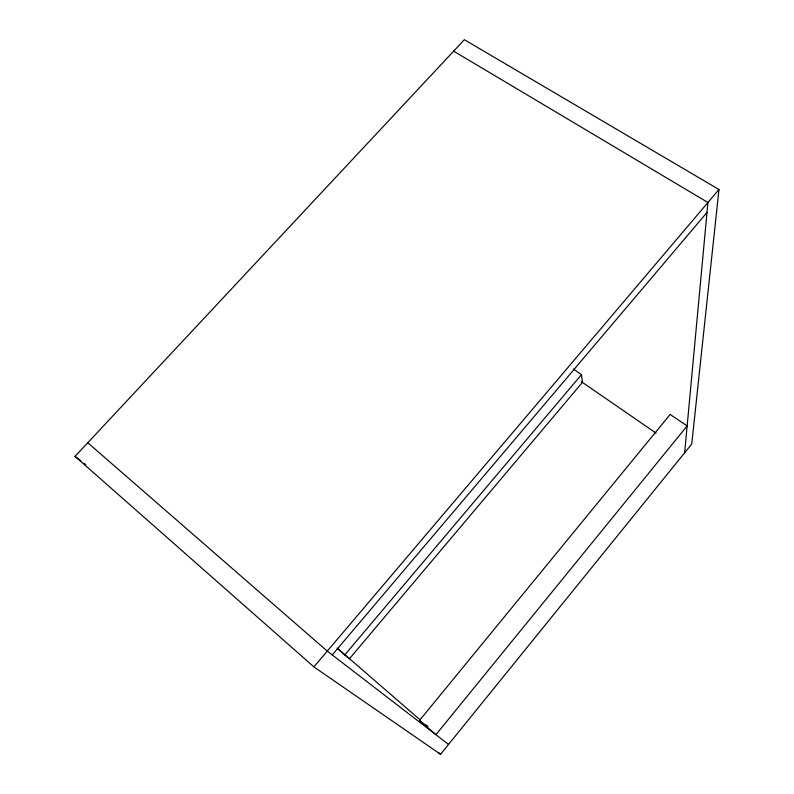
<?xml version="1.0" encoding="UTF-8"?>
<svg xmlns="http://www.w3.org/2000/svg" width="794" height="794" viewBox="0 0 794 794"><rect width="100%" height="100%" fill="white"/><g stroke="black" fill="none" stroke-linecap="round" stroke-linejoin="round"><path stroke-width="1.19" d="M684.636 452.818L707.93 202.51L453.662 51.163M718.967 189.498L691.733 444.054L440.541 754.3L313.898 666.871L75.033 456.391L464.371 39.7L718.967 189.498L313.898 666.871M419.49 720.476L670.176 414.428L687.138 425.941L435.916 734.708L419.49 720.476L427.222 726.49M337.331 648.5L344.775 654.931L581.486 374.619L573.357 369.031M332.239 654.941L707.007 212.445M581.565 381.795L656.062 433.127M75.033 456.391L80.909 460.917M83.846 463.19L85.802 464.698M448.541 744.415L327.267 651.11L87.767 442.754M344.775 654.931L349.489 658.712L582.419 382.38L581.486 374.619M337.182 648.063L420.463 720.128M426.08 724.982L427.956 726.599M438.675 752.672L440.541 754.3"/></g></svg>
